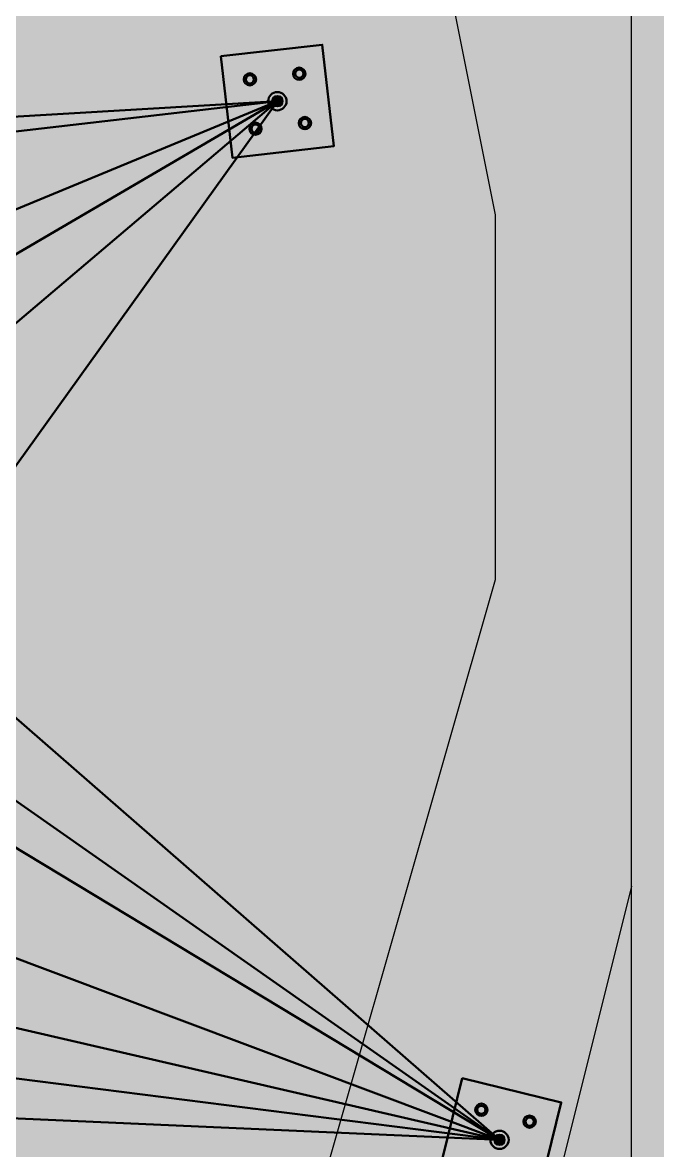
# Model space of a CAD drawing. Header units: millimetres. Extents: x 401 to 30661, y 2016 to 22119.
# Drawn here: x 17256 to 18500, y 10931 to 13141 of the extents above; entities that cross this region are included whole.
import ezdxf

# ---------------------------------------------------------------- set-up
doc = ezdxf.new("R2010")
doc.units = ezdxf.units.MM
doc.layers.add('3RD', color=140, linetype='Continuous', lineweight=25, true_color=0x7debff)
doc.layers.add('4TH DETAILS', color=125, linetype='Continuous', lineweight=15, true_color=0x39ffb0)
doc.layers.add('BACKGROUND', color=7, linetype='Continuous', true_color=0x000000)
for name, color, linetype, lineweight, true_color, transparency in [('GLOW-CYAN-2', 7, 'Continuous', 50, 0x7debff, 0.8), ('GLOW-EMERALD-2', 7, 'Continuous', 30, 0x39ffb0, 0.8), ('hatch', 253, 'Continuous', 9, 0x7debff, 0.55)]:
    doc.layers.add(name, color=color, linetype=linetype, lineweight=lineweight, true_color=true_color, transparency=transparency)

msp = doc.modelspace()

# ---------------------------------------------------------------- hatches: boundary and pattern name
at = {"layer": 'BACKGROUND'}
h = msp.add_hatch(color=256, dxfattribs=at)
h.dxf.hatch_style = 1
h.paths.add_polyline_path([(400.723, 2015.745), (30660.634, 2015.745), (30660.634, 22119.328), (400.723, 22119.328)])
at = {"layer": 'hatch'}
h = msp.add_hatch(color=256, dxfattribs=at)
h.dxf.hatch_style = 1
h.paths.add_polyline_path([(17745.466, 12987.14, 0.01477027), (17745.483, 12986.55), (17755.466, 12987.14), (17749.634, 12979.017, 0.61084362), (17765.466, 12987.14, 1)])
h.paths.add_polyline_path([(17755.466, 12987.14), (17745.483, 12986.55, 0.01417995), (17745.533, 12985.985)], flags=17)
h.paths.add_polyline_path([(17755.466, 12987.14), (17745.533, 12985.985, 0.06927934), (17746.226, 12983.316)], flags=17)
h.paths.add_polyline_path([(17755.466, 12987.14), (17746.226, 12983.316, 0.03431582), (17746.836, 12982.088)], flags=17)
h.paths.add_polyline_path([(17755.466, 12987.14), (17746.836, 12982.088, 0.0435859), (17747.842, 12980.668)], flags=17)
h.paths.add_polyline_path([(17755.466, 12987.14), (17747.842, 12980.668, 0.06114185), (17749.634, 12979.017)], flags=17)
h = msp.add_hatch(color=256, dxfattribs=at)
h.dxf.hatch_style = 1
h.paths.add_polyline_path([(17759.411, 12996.329, 0.57596229), (17745.53, 12986.005, 1), (17765.401, 12988.276, 0.01461134), (17765.318, 12988.855), (17755.466, 12987.14)])
h.paths.add_polyline_path([(17761.016, 12995.459, 0.04574057), (17759.411, 12996.329), (17755.466, 12987.14)], flags=17)
h.paths.add_polyline_path([(17762.74, 12994.002, 0.05661523), (17761.016, 12995.459), (17755.466, 12987.14)], flags=17)
h.paths.add_polyline_path([(17763.832, 12992.618, 0.04415348), (17762.74, 12994.002), (17755.466, 12987.14)], flags=17)
h.paths.add_polyline_path([(17764.34, 12991.749, 0.02518048), (17763.832, 12992.618), (17755.466, 12987.14)], flags=17)
h.paths.add_polyline_path([(17764.827, 12990.656, 0.02992924), (17764.34, 12991.749), (17755.466, 12987.14)], flags=17)
h.paths.add_polyline_path([(17764.827, 12990.656), (17755.466, 12987.14), (17765.246, 12989.226, 0.03729705)], flags=17)
h = msp.add_hatch(color=256, dxfattribs=at)
h.dxf.hatch_style = 1
h.paths.add_polyline_path([(18200.294, 10949.623, 0.69313158), (18184.837, 10960.198), (18190.584, 10952.014), (18180.99, 10954.834, 0.01111765), (18180.874, 10954.405, 1)])
h.paths.add_polyline_path([(18190.584, 10952.014), (18184.837, 10960.198, 0.02647001), (18184.005, 10959.545)], flags=16)
h.paths.add_polyline_path([(18190.584, 10952.014), (18184.005, 10959.545, 0.01704991), (18183.507, 10959.079)], flags=16)
h.paths.add_polyline_path([(18183.507, 10959.079, 0.0460346), (18182.334, 10957.665), (18190.584, 10952.014)], flags=17)
h.paths.add_polyline_path([(18190.584, 10952.014), (18182.334, 10957.665, 0.03289588), (18181.664, 10956.534)], flags=16)
h.paths.add_polyline_path([(18181.664, 10956.534, 0.02529064), (18181.253, 10955.61), (18190.584, 10952.014)], flags=17)
h.paths.add_polyline_path([(18181.253, 10955.61, 0.02049895), (18180.99, 10954.834), (18190.584, 10952.014)], flags=17)
h = msp.add_hatch(color=256, dxfattribs=at)
h.dxf.hatch_style = 1
h.paths.add_polyline_path([(18197.479, 10959.256, 0.57596229), (18180.874, 10954.405, 1), (18200.294, 10949.623, 0.01461134), (18200.417, 10950.194), (18190.584, 10952.014)])
h.paths.add_polyline_path([(18198.681, 10957.882, 0.04574057), (18197.479, 10959.256), (18190.584, 10952.014)], flags=17)
h.paths.add_polyline_path([(18199.791, 10955.916, 0.05661523), (18198.681, 10957.882), (18190.584, 10952.014)], flags=17)
h.paths.add_polyline_path([(18200.333, 10954.239, 0.04415348), (18199.791, 10955.916), (18190.584, 10952.014)], flags=17)
h.paths.add_polyline_path([(18200.508, 10953.247, 0.02518048), (18200.333, 10954.239), (18190.584, 10952.014)], flags=17)
h.paths.add_polyline_path([(18200.584, 10952.054, 0.02992924), (18200.508, 10953.247), (18190.584, 10952.014)], flags=17)
h.paths.add_polyline_path([(18200.584, 10952.054), (18190.584, 10952.014), (18200.479, 10950.568, 0.03729705)], flags=17)

# ---------------------------------------------------------------- linework, layer by layer
at = {"layer": '3RD', "ltscale": 2}
for p in [(16072.319, 12887.59), (16124.377, 12797.423), (16331.004, 11777.778), (16350.594, 12405.604), (16418.483, 12204.359), (16697.609, 11513.546)]:
    msp.add_line(p, (17755.466, 12987.14), dxfattribs=at)
at = {"layer": '3RD'}
for p, q in [((18190.584, 10952.014), (16124.512, 12753.842)), ((16414.721, 12196.721), (18190.584, 10952.014)), ((16698.358, 11512.21), (18190.584, 10952.014)), ((16664.747, 11305.408), (18190.584, 10952.014)), ((16396.444, 11180.105), (18190.584, 10952.014)), ((15699.703, 11062.853), (18190.584, 10952.014))]:
    msp.add_line(p, q, dxfattribs=at)
for points in [[(17644.754, 13075.135), (17843.46, 13097.852), (17866.177, 12899.146), (17667.471, 12876.429)], [(18117.394, 11073.023), (18311.593, 11025.204), (18263.774, 10831.005), (18069.575, 10878.823)]]:
    msp.add_lwpolyline(points, close=True, dxfattribs=at)
msp.add_lwpolyline([(16336.769, 12071.17), (18190.584, 10952.014)], dxfattribs=at)
for centre, radius in [((17701.59, 13029.962), 12), ((17798.287, 13041.017), 12), ((17798.287, 13041.017), 8), ((17701.59, 13029.962), 8), ((17755.466, 12987.14), 17.94), ((17755.466, 12987.14), 10), ((17809.342, 12944.319), 12), ((17809.342, 12944.319), 8), ((17712.644, 12933.264), 12), ((17712.644, 12933.264), 8), ((18154.967, 11010.901), 12), ((18154.967, 11010.901), 8), ((18249.471, 10987.631), 12), ((18249.471, 10987.631), 8), ((18190.584, 10952.014), 17.94), ((18190.584, 10952.014), 10)]:
    msp.add_circle(centre, radius, dxfattribs=at)
at = {"layer": '4TH DETAILS'}
msp.add_lwpolyline([(9649.126, 6214.575), (18449.126, 6214.575), (18449.126, 15014.575), (9649.126, 15014.575)], close=True, dxfattribs=at)
for points in [[(16270.229, 15014.575), (16512.728, 14910.647), (16751.181, 14910.647), (17943.449, 13956.832), (18181.903, 12764.564), (18181.903, 12049.203), (17704.996, 10380.028), (17704.996, 9489.575)], [(18449.126, 11448.922), (18181.903, 10380.028), (18181.903, 9903.121), (18181.903, 9489.575)]]:
    msp.add_lwpolyline(points, dxfattribs=at)
at = {"layer": 'GLOW-CYAN-2', "ltscale": 2}
for p in [(16072.319, 12887.59), (16124.377, 12797.423), (16331.004, 11777.778), (16350.594, 12405.604), (16418.483, 12204.359), (16697.609, 11513.546)]:
    msp.add_line(p, (17755.466, 12987.14), dxfattribs=at)
at = {"layer": 'GLOW-CYAN-2'}
for p, q in [((18190.584, 10952.014), (16124.512, 12753.842)), ((16414.721, 12196.721), (18190.584, 10952.014)), ((16698.358, 11512.21), (18190.584, 10952.014)), ((16664.747, 11305.408), (18190.584, 10952.014)), ((16396.444, 11180.105), (18190.584, 10952.014)), ((15699.703, 11062.853), (18190.584, 10952.014))]:
    msp.add_line(p, q, dxfattribs=at)
for points in [[(17644.754, 13075.135), (17843.46, 13097.852), (17866.177, 12899.146), (17667.471, 12876.429)], [(18117.394, 11073.023), (18311.593, 11025.204), (18263.774, 10831.005), (18069.575, 10878.823)]]:
    msp.add_lwpolyline(points, close=True, dxfattribs=at)
msp.add_lwpolyline([(16336.769, 12071.17), (18190.584, 10952.014)], dxfattribs=at)
for centre, radius in [((17701.59, 13029.962), 12), ((17798.287, 13041.017), 12), ((17798.287, 13041.017), 8), ((17701.59, 13029.962), 8), ((17755.466, 12987.14), 17.94), ((17755.466, 12987.14), 10), ((17809.342, 12944.319), 12), ((17809.342, 12944.319), 8), ((17712.644, 12933.264), 12), ((17712.644, 12933.264), 8), ((18154.967, 11010.901), 12), ((18154.967, 11010.901), 8), ((18249.471, 10987.631), 12), ((18249.471, 10987.631), 8), ((18190.584, 10952.014), 17.94), ((18190.584, 10952.014), 10)]:
    msp.add_circle(centre, radius, dxfattribs=at)
at = {"layer": 'GLOW-EMERALD-2'}
msp.add_lwpolyline([(9649.126, 6214.575), (18449.126, 6214.575), (18449.126, 15014.575), (9649.126, 15014.575)], close=True, dxfattribs=at)
for points in [[(16270.229, 15014.575), (16512.728, 14910.647), (16751.181, 14910.647), (17943.449, 13956.832), (18181.903, 12764.564), (18181.903, 12049.203), (17704.996, 10380.028), (17704.996, 9489.575)], [(18449.126, 11448.922), (18181.903, 10380.028), (18181.903, 9903.121), (18181.903, 9489.575)]]:
    msp.add_lwpolyline(points, dxfattribs=at)

doc.saveas('drawing.dxf')
